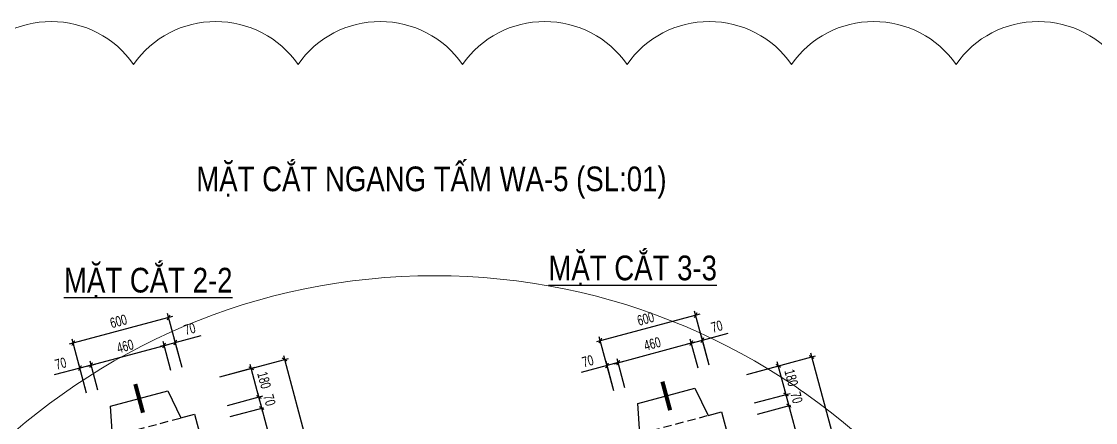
# Model space of a CAD drawing. Header units: millimetres. Extents: x -147841 to 368790, y -162721 to 84261.
# Drawn here: x 357895 to 364424, y -90909 to -88473 of the extents above; entities that cross this region are included whole.
import ezdxf
from ezdxf.enums import TextEntityAlignment as Align

# ---------------------------------------------------------------- set-up
doc = ezdxf.new("R2010")
doc.units = ezdxf.units.MM
doc.header["$LTSCALE"] = 1000
doc.header["$MEASUREMENT"] = 0
doc.header["$PDMODE"] = 1
doc.header["$PDSIZE"] = -10
doc.linetypes.add('DASHED', pattern=[0.75, 0.5, -0.25])
doc.layers.get('0').update_dxf_attribs({"linetype": 'CONTINUOUS', "lineweight": 18})
doc.layers.get('DEFPOINTS').update_dxf_attribs({"color": 5, "linetype": 'CONTINUOUS', "lineweight": 18})
for name, color, linetype in [('ccu11-Khuat', 9, 'DASHED'), ('ccu11-Thep', 4, 'CONTINUOUS'), ('KC-Dim', 8, 'CONTINUOUS'), ('KC-Text', 31, 'CONTINUOUS'), ('KC-Thay', 7, 'CONTINUOUS')]:
    doc.layers.add(name, color=color, linetype=linetype)
doc.styles.add('ARIAL', font='arial.ttf', dxfattribs={"width": 0.7})
doc.dimstyles.new('2.5-25', dxfattribs={"dimscale": 25, "dimtxt": 2.5, "dimasz": 1, "dimexe": 1, "dimexo": 2, "dimgap": 1, "dimtad": 1, "dimdec": 1, "dimrnd": 5, "dimdsep": 46, "dimtxsty": 'ARIAL', "dimblk": 'ARCHTICK', "dimcen": -1, "dimdle": 1, "dimclrd": 256, "dimclre": 256, "dimclrt": 3, "dimadec": 0, "dimazin": 2, "dimtfac": 0.1, "dimtdec": 1, "dimtmove": 0, "dimatfit": 1, "dimldrblk": 'ARCHTICK', "dimfxl": 1, "dimtvp": 0.833333, "dimtfill": 1, "dimtolj": 1, "dimtzin": 12, "dimarcsym": 0})

# ---------------------------------------------------------------- blocks, each defined once
blk = doc.blocks.new('_ARCHTICK')
at = {"color": 0, "linetype": 'ByBlock', "const_width": 0.3}
blk.add_lwpolyline([(-0.5, -0.5), (0.5, 0.5)], dxfattribs=at)
blk = doc.blocks.new('*D952')
at = {"layer": 'DEFPOINTS', "color": 0, "linetype": 'ByBlock', "ltscale": 30, "transparency": 16777216}
for p in [(359356.5, -90820.9), (359116.2, -90885.3), (360380.5, -95603.8)]:
    blk.add_point(p, dxfattribs=at)
at = {"layer": 'KC-Dim', "linetype": 'ByBlock', "lineweight": -2, "ltscale": 30, "transparency": 16777216}
for p, q in [((359164.5, -90872.4), (359380.6, -90814.5)), ((360627.3, -95563.6), (359350, -90796.8)), ((360428.8, -95590.9), (360644.9, -95533))]:
    blk.add_line(p, q, dxfattribs=at)
at = {"layer": 'KC-Dim', "linetype": 'ByBlock', "lineweight": -2, "ltscale": 30, "transparency": 16777216, "xscale": 25, "yscale": 25, "zscale": 25}
for p, rotation in [((359356.5, -90820.9), 104.9999999995629), ((360620.8, -95539.5), 284.9999999995629)]:
    blk.add_blockref('_ARCHTICK', p, dxfattribs=dict(at, rotation=rotation))
at = {"layer": 'KC-Dim', "color": 3, "linetype": 'ByBlock', "ltscale": 30, "transparency": 16777216, "insert": (360043.6, -93165.5), "char_height": 62.5, "attachment_point": 5, "rotation": 285, "style": 'ARIAL', "bg_fill": 3, "box_fill_scale": 1.25, "bg_fill_color": 256, "bg_fill_true_color": 13158600, "bg_fill_transparency": 0}
blk.add_mtext('\\A1;4885', dxfattribs=at)
blk = doc.blocks.new('*D953')
at = {"layer": 'DEFPOINTS', "color": 0, "linetype": 'ByBlock', "ltscale": 30, "transparency": 16777216}
for p in [(358209.6, -90426.2), (358883.6, -90623.5), (358304.1, -90778.8)]:
    blk.add_point(p, dxfattribs=at)
at = {"layer": 'KC-Dim', "linetype": 'ByBlock', "lineweight": -2, "ltscale": 30, "transparency": 16777216}
for p, q in [((358813.3, -90264.5), (358185.4, -90432.7)), ((358870.7, -90575.2), (358782.7, -90246.8)), ((358291.1, -90730.5), (358203.1, -90402.1))]:
    blk.add_line(p, q, dxfattribs=at)
at = {"layer": 'KC-Dim', "linetype": 'ByBlock', "lineweight": -2, "ltscale": 30, "transparency": 16777216, "xscale": 25, "yscale": 25, "zscale": 25}
for p, rotation in [((358789.2, -90270.9), 14.99999999944935), ((358209.6, -90426.2), 194.9999999994493)]:
    blk.add_blockref('_ARCHTICK', p, dxfattribs=dict(at, rotation=rotation))
at = {"layer": 'KC-Dim', "color": 3, "linetype": 'ByBlock', "ltscale": 30, "transparency": 16777216, "insert": (358484.6, -90293.6), "char_height": 62.5, "attachment_point": 5, "rotation": 15, "style": 'ARIAL', "bg_fill": 3, "box_fill_scale": 1.25, "bg_fill_color": 256, "bg_fill_true_color": 13158600, "bg_fill_transparency": 0}
blk.add_mtext('\\A1;600', dxfattribs=at)
blk = doc.blocks.new('*D954')
at = {"layer": 'DEFPOINTS', "color": 0, "linetype": 'ByBlock', "ltscale": 30, "transparency": 16777216}
for p in [(358762.2, -90440.8), (358816, -90641.6), (358371.7, -90760.7)]:
    blk.add_point(p, dxfattribs=at)
at = {"layer": 'KC-Dim', "linetype": 'ByBlock', "lineweight": -2, "ltscale": 30, "transparency": 16777216}
for p, q in [((358803.1, -90593.3), (358755.7, -90416.7)), ((358293.7, -90566.4), (358786.4, -90434.4)), ((358358.7, -90712.4), (358311.4, -90535.8))]:
    blk.add_line(p, q, dxfattribs=at)
at = {"layer": 'KC-Dim', "linetype": 'ByBlock', "lineweight": -2, "ltscale": 30, "transparency": 16777216, "xscale": 25, "yscale": 25, "zscale": 25}
for p, rotation in [((358762.2, -90440.8), 14.99999999944931), ((358317.9, -90559.9), 194.9999999994493)]:
    blk.add_blockref('_ARCHTICK', p, dxfattribs=dict(at, rotation=rotation))
at = {"layer": 'KC-Dim', "color": 3, "linetype": 'ByBlock', "ltscale": 30, "transparency": 16777216, "insert": (358525.3, -90445.4), "char_height": 62.5, "attachment_point": 5, "rotation": 15, "style": 'ARIAL', "bg_fill": 3, "box_fill_scale": 1.25, "bg_fill_color": 256, "bg_fill_true_color": 13158600, "bg_fill_transparency": 0}
blk.add_mtext('\\A1;460', dxfattribs=at)
blk = doc.blocks.new('*D955')
at = {"layer": 'DEFPOINTS', "color": 0, "linetype": 'ByBlock', "ltscale": 30, "transparency": 16777216}
for p in [(358250.3, -90578), (358304.1, -90778.8), (358371.7, -90760.7)]:
    blk.add_point(p, dxfattribs=at)
at = {"layer": 'KC-Dim', "linetype": 'ByBlock', "lineweight": -2, "ltscale": 30, "transparency": 16777216}
for p, q in [((358291.1, -90730.5), (358243.8, -90553.9)), ((358317.9, -90559.9), (358250.3, -90578)), ((358358.7, -90712.4), (358311.4, -90535.8)), ((358317.9, -90559.9), (358342, -90553.4)), ((358250.3, -90578), (358093.6, -90620))]:
    blk.add_line(p, q, dxfattribs=at)
at = {"layer": 'KC-Dim', "linetype": 'ByBlock', "lineweight": -2, "ltscale": 30, "transparency": 16777216, "xscale": 25, "yscale": 25, "zscale": 25}
for p, rotation in [((358250.3, -90578), 14.99999999944931), ((358317.9, -90559.9), 194.9999999994493)]:
    blk.add_blockref('_ARCHTICK', p, dxfattribs=dict(at, rotation=rotation))
at = {"layer": 'KC-Dim', "color": 3, "linetype": 'ByBlock', "ltscale": 30, "transparency": 16777216, "insert": (358133.1, -90550.5), "char_height": 62.5, "attachment_point": 5, "rotation": 15, "style": 'ARIAL', "bg_fill": 3, "box_fill_scale": 1.25, "bg_fill_color": 256, "bg_fill_true_color": 13158600, "bg_fill_transparency": 0}
blk.add_mtext('\\A1;70', dxfattribs=at)
blk = doc.blocks.new('*D956')
at = {"layer": 'DEFPOINTS', "color": 0, "linetype": 'ByBlock', "ltscale": 30, "transparency": 16777216}
for p in [(358883.6, -90623.5), (358816, -90641.6)]:
    blk.add_point(p, dxfattribs=at)
at = {"layer": 'KC-Dim', "linetype": 'ByBlock', "lineweight": -2, "ltscale": 30, "transparency": 16777216}
for p, q in [((358803.1, -90593.3), (358755.7, -90416.7)), ((358762.2, -90440.8), (358829.8, -90422.7)), ((358870.7, -90575.2), (358823.4, -90398.6)), ((358829.8, -90422.7), (358986.5, -90380.8)), ((358762.2, -90440.8), (358738.1, -90447.3))]:
    blk.add_line(p, q, dxfattribs=at)
at = {"layer": 'KC-Dim', "linetype": 'ByBlock', "lineweight": -2, "ltscale": 30, "transparency": 16777216, "xscale": 25, "yscale": 25, "zscale": 25}
for p, rotation in [((358762.2, -90440.8), 14.99999999944935), ((358829.8, -90422.7), 194.9999999994493)]:
    blk.add_blockref('_ARCHTICK', p, dxfattribs=dict(at, rotation=rotation))
at = {"layer": 'KC-Dim', "color": 3, "linetype": 'ByBlock', "ltscale": 30, "transparency": 16777216, "insert": (358917.6, -90340.3), "char_height": 62.5, "attachment_point": 5, "rotation": 15, "style": 'ARIAL', "bg_fill": 3, "box_fill_scale": 1.25, "bg_fill_color": 256, "bg_fill_true_color": 13158600, "bg_fill_transparency": 0}
blk.add_mtext('\\A1;70', dxfattribs=at)
at = {"layer": 'DEFPOINTS', "color": 0, "linetype": 'ByBlock', "ltscale": 30, "transparency": 16777216}
blk.add_point((358829.8, -90422.7), dxfattribs=at)
blk = doc.blocks.new('*D960')
at = {"layer": 'DEFPOINTS', "color": 0, "ltscale": 3000, "transparency": 16777216}
for p in [(359098.1, -90817.7), (359116.2, -90885.3)]:
    blk.add_point(p, dxfattribs=at)
at = {"layer": 'KC-Dim', "lineweight": -2, "ltscale": 3000, "transparency": 16777216}
for p, q in [((359146.4, -90804.7), (359362.5, -90746.8)), ((359362.9, -90845.1), (359331.9, -90729.2)), ((359164.5, -90872.4), (359380.6, -90814.5))]:
    blk.add_line(p, q, dxfattribs=at)
at = {"layer": 'KC-Dim', "lineweight": -2, "ltscale": 3000, "transparency": 16777216, "xscale": 25, "yscale": 25, "zscale": 25}
for p, rotation in [((359338.3, -90753.3), 104.9999999995629), ((359356.5, -90820.9), 284.9999999995629)]:
    blk.add_blockref('_ARCHTICK', p, dxfattribs=dict(at, rotation=rotation))
at = {"layer": 'KC-Dim', "color": 3, "ltscale": 3000, "transparency": 16777216, "insert": (359402.4, -90772.4), "char_height": 62.5, "attachment_point": 5, "rotation": 285, "style": 'ARIAL', "bg_fill": 3, "box_fill_scale": 1.25, "bg_fill_color": 256, "bg_fill_true_color": 13158600, "bg_fill_transparency": 0}
blk.add_mtext('\\A1;70', dxfattribs=at)
at = {"layer": 'DEFPOINTS', "color": 0, "ltscale": 3000, "transparency": 16777216}
blk.add_point((359338.3, -90753.3), dxfattribs=at)
blk = doc.blocks.new('*D961')
at = {"layer": 'DEFPOINTS', "color": 0, "ltscale": 3000, "transparency": 16777216}
for p in [(359051.5, -90643.8), (359098.1, -90817.7)]:
    blk.add_point(p, dxfattribs=at)
at = {"layer": 'KC-Dim', "lineweight": -2, "ltscale": 3000, "transparency": 16777216}
for p, q in [((359344.8, -90777.5), (359285.3, -90555.3)), ((359099.8, -90630.9), (359315.9, -90573)), ((359146.4, -90804.7), (359362.5, -90746.8))]:
    blk.add_line(p, q, dxfattribs=at)
at = {"layer": 'KC-Dim', "color": 3, "ltscale": 3000, "transparency": 16777216, "insert": (359370, -90651.6), "char_height": 62.5, "attachment_point": 5, "rotation": 285, "style": 'ARIAL', "bg_fill": 3, "box_fill_scale": 1.25, "bg_fill_color": 256, "bg_fill_true_color": 13158600, "bg_fill_transparency": 0}
blk.add_mtext('\\A1;180', dxfattribs=at)
at = {"layer": 'DEFPOINTS', "color": 0, "ltscale": 3000, "transparency": 16777216}
blk.add_point((359291.7, -90579.4), dxfattribs=at)
at = {"layer": 'KC-Dim', "lineweight": -2, "ltscale": 3000, "transparency": 16777216, "xscale": 25, "yscale": 25, "zscale": 25}
for p, rotation in [((359291.7, -90579.4), 104.9999999995629), ((359338.3, -90753.3), 284.9999999995629)]:
    blk.add_blockref('_ARCHTICK', p, dxfattribs=dict(at, rotation=rotation))
blk = doc.blocks.new('*D962')
at = {"layer": 'DEFPOINTS', "color": 0, "linetype": 'ByBlock', "ltscale": 30, "transparency": 16777216}
for p in [(359051.5, -90643.8), (360822.9, -95485.3), (360380.5, -95603.8)]:
    blk.add_point(p, dxfattribs=at)
at = {"layer": 'KC-Dim', "linetype": 'ByBlock', "lineweight": -2, "ltscale": 30, "transparency": 16777216}
for p, q in [((359099.8, -90630.9), (359518.1, -90518.8)), ((359487.4, -90501.1), (360829.4, -95509.5)), ((360428.8, -95590.9), (360847.1, -95478.8))]:
    blk.add_line(p, q, dxfattribs=at)
at = {"layer": 'KC-Dim', "linetype": 'ByBlock', "lineweight": -2, "ltscale": 30, "transparency": 16777216, "xscale": 25, "yscale": 25, "zscale": 25}
for p, rotation in [((359493.9, -90525.3), 105.0000000000014), ((360822.9, -95485.3), 285.0000000000014)]:
    blk.add_blockref('_ARCHTICK', p, dxfattribs=dict(at, rotation=rotation))
at = {"layer": 'KC-Dim', "color": 3, "linetype": 'ByBlock', "ltscale": 30, "transparency": 16777216, "insert": (360213.4, -92990.6), "char_height": 62.5, "attachment_point": 5, "rotation": 285, "style": 'ARIAL', "bg_fill": 3, "box_fill_scale": 1.25, "bg_fill_color": 256, "bg_fill_true_color": 13158600, "bg_fill_transparency": 0}
blk.add_mtext('\\A1;5135', dxfattribs=at)
blk = doc.blocks.new('*D981')
at = {"layer": 'DEFPOINTS', "color": 0, "linetype": 'ByBlock', "ltscale": 30, "transparency": 16777216}
for p in [(362561, -90806), (362320.8, -90870.4), (363585.1, -95588.9)]:
    blk.add_point(p, dxfattribs=at)
at = {"layer": 'KC-Dim', "linetype": 'ByBlock', "lineweight": -2, "ltscale": 30, "transparency": 16777216}
for p, q in [((362369.1, -90857.5), (362585.2, -90799.5)), ((363831.8, -95548.7), (362554.5, -90781.9)), ((363633.4, -95576), (363849.5, -95518.1))]:
    blk.add_line(p, q, dxfattribs=at)
at = {"layer": 'KC-Dim', "linetype": 'ByBlock', "lineweight": -2, "ltscale": 30, "transparency": 16777216, "xscale": 25, "yscale": 25, "zscale": 25}
for p, rotation in [((362561, -90806), 104.999999999563), ((363825.3, -95524.6), 284.999999999563)]:
    blk.add_blockref('_ARCHTICK', p, dxfattribs=dict(at, rotation=rotation))
at = {"layer": 'KC-Dim', "color": 3, "linetype": 'ByBlock', "ltscale": 30, "transparency": 16777216, "insert": (363248.1, -93150.6), "char_height": 62.5, "attachment_point": 5, "rotation": 285, "style": 'ARIAL', "bg_fill": 3, "box_fill_scale": 1.25, "bg_fill_color": 256, "bg_fill_true_color": 13158600, "bg_fill_transparency": 0}
blk.add_mtext('\\A1;4885', dxfattribs=at)
blk = doc.blocks.new('*D982')
at = {"layer": 'DEFPOINTS', "color": 0, "linetype": 'ByBlock', "ltscale": 30, "transparency": 16777216}
for p in [(361414.2, -90411.3), (362088.2, -90608.6), (361508.6, -90763.9)]:
    blk.add_point(p, dxfattribs=at)
at = {"layer": 'KC-Dim', "linetype": 'ByBlock', "lineweight": -2, "ltscale": 30, "transparency": 16777216}
for p, q in [((362075.2, -90560.3), (361987.2, -90231.9)), ((362017.9, -90249.6), (361390, -90417.8)), ((361495.7, -90715.6), (361407.7, -90387.2))]:
    blk.add_line(p, q, dxfattribs=at)
at = {"layer": 'KC-Dim', "linetype": 'ByBlock', "lineweight": -2, "ltscale": 30, "transparency": 16777216, "xscale": 25, "yscale": 25, "zscale": 25}
for p, rotation in [((361993.7, -90256), 14.99999999944998), ((361414.2, -90411.3), 194.99999999945)]:
    blk.add_blockref('_ARCHTICK', p, dxfattribs=dict(at, rotation=rotation))
at = {"layer": 'KC-Dim', "color": 3, "linetype": 'ByBlock', "ltscale": 30, "transparency": 16777216, "insert": (361689.2, -90278.7), "char_height": 62.5, "attachment_point": 5, "rotation": 15, "style": 'ARIAL', "bg_fill": 3, "box_fill_scale": 1.25, "bg_fill_color": 256, "bg_fill_true_color": 13158600, "bg_fill_transparency": 0}
blk.add_mtext('\\A1;600', dxfattribs=at)
blk = doc.blocks.new('*D983')
at = {"layer": 'DEFPOINTS', "color": 0, "linetype": 'ByBlock', "ltscale": 30, "transparency": 16777216}
for p in [(361966.8, -90425.9), (362020.6, -90626.7), (361576.2, -90745.8)]:
    blk.add_point(p, dxfattribs=at)
at = {"layer": 'KC-Dim', "linetype": 'ByBlock', "lineweight": -2, "ltscale": 30, "transparency": 16777216}
for p, q in [((361498.3, -90551.5), (361990.9, -90419.5)), ((362007.6, -90578.4), (361960.3, -90401.8)), ((361563.3, -90697.5), (361516, -90520.9))]:
    blk.add_line(p, q, dxfattribs=at)
at = {"layer": 'KC-Dim', "linetype": 'ByBlock', "lineweight": -2, "ltscale": 30, "transparency": 16777216, "xscale": 25, "yscale": 25, "zscale": 25}
for p, rotation in [((361966.8, -90425.9), 14.99999999944998), ((361522.4, -90545), 194.99999999945)]:
    blk.add_blockref('_ARCHTICK', p, dxfattribs=dict(at, rotation=rotation))
at = {"layer": 'KC-Dim', "color": 3, "linetype": 'ByBlock', "ltscale": 30, "transparency": 16777216, "insert": (361729.9, -90430.5), "char_height": 62.5, "attachment_point": 5, "rotation": 15, "style": 'ARIAL', "bg_fill": 3, "box_fill_scale": 1.25, "bg_fill_color": 256, "bg_fill_true_color": 13158600, "bg_fill_transparency": 0}
blk.add_mtext('\\A1;460', dxfattribs=at)
blk = doc.blocks.new('*D984')
at = {"layer": 'DEFPOINTS', "color": 0, "linetype": 'ByBlock', "ltscale": 30, "transparency": 16777216}
for p in [(361454.8, -90563.1), (361576.2, -90745.8), (361508.6, -90763.9)]:
    blk.add_point(p, dxfattribs=at)
at = {"layer": 'KC-Dim', "linetype": 'ByBlock', "lineweight": -2, "ltscale": 30, "transparency": 16777216}
for p, q in [((361495.7, -90715.6), (361448.4, -90539)), ((361522.4, -90545), (361454.8, -90563.1)), ((361563.3, -90697.5), (361516, -90520.9)), ((361522.4, -90545), (361546.6, -90538.5)), ((361454.8, -90563.1), (361298.2, -90605.1))]:
    blk.add_line(p, q, dxfattribs=at)
at = {"layer": 'KC-Dim', "linetype": 'ByBlock', "lineweight": -2, "ltscale": 30, "transparency": 16777216, "xscale": 25, "yscale": 25, "zscale": 25}
for p, rotation in [((361454.8, -90563.1), 14.99999999944998), ((361522.4, -90545), 194.99999999945)]:
    blk.add_blockref('_ARCHTICK', p, dxfattribs=dict(at, rotation=rotation))
at = {"layer": 'KC-Dim', "color": 3, "linetype": 'ByBlock', "ltscale": 30, "transparency": 16777216, "insert": (361337.6, -90535.6), "char_height": 62.5, "attachment_point": 5, "rotation": 15, "style": 'ARIAL', "bg_fill": 3, "box_fill_scale": 1.25, "bg_fill_color": 256, "bg_fill_true_color": 13158600, "bg_fill_transparency": 0}
blk.add_mtext('\\A1;70', dxfattribs=at)
blk = doc.blocks.new('*D985')
at = {"layer": 'DEFPOINTS', "color": 0, "linetype": 'ByBlock', "ltscale": 30, "transparency": 16777216}
for p in [(362020.6, -90626.7), (362088.2, -90608.6)]:
    blk.add_point(p, dxfattribs=at)
at = {"layer": 'KC-Dim', "linetype": 'ByBlock', "lineweight": -2, "ltscale": 30, "transparency": 16777216}
for p, q in [((362034.4, -90407.8), (362191, -90365.9)), ((361966.8, -90425.9), (361942.6, -90432.4)), ((362007.6, -90578.4), (361960.3, -90401.8)), ((361966.8, -90425.9), (362034.4, -90407.8)), ((362075.2, -90560.3), (362027.9, -90383.7))]:
    blk.add_line(p, q, dxfattribs=at)
at = {"layer": 'KC-Dim', "linetype": 'ByBlock', "lineweight": -2, "ltscale": 30, "transparency": 16777216, "xscale": 25, "yscale": 25, "zscale": 25}
for p, rotation in [((361966.8, -90425.9), 14.99999999944998), ((362034.4, -90407.8), 194.99999999945)]:
    blk.add_blockref('_ARCHTICK', p, dxfattribs=dict(at, rotation=rotation))
at = {"layer": 'KC-Dim', "color": 3, "linetype": 'ByBlock', "ltscale": 30, "transparency": 16777216, "insert": (362122.1, -90325.4), "char_height": 62.5, "attachment_point": 5, "rotation": 15, "style": 'ARIAL', "bg_fill": 3, "box_fill_scale": 1.25, "bg_fill_color": 256, "bg_fill_true_color": 13158600, "bg_fill_transparency": 0}
blk.add_mtext('\\A1;70', dxfattribs=at)
at = {"layer": 'DEFPOINTS', "color": 0, "linetype": 'ByBlock', "ltscale": 30, "transparency": 16777216}
blk.add_point((362034.4, -90407.8), dxfattribs=at)
blk = doc.blocks.new('*D986')
at = {"layer": 'DEFPOINTS', "color": 0, "ltscale": 3000, "transparency": 16777216}
for p in [(362302.6, -90802.8), (362320.8, -90870.4)]:
    blk.add_point(p, dxfattribs=at)
at = {"layer": 'KC-Dim', "lineweight": -2, "ltscale": 3000, "transparency": 16777216}
for p, q in [((362350.9, -90789.8), (362567, -90731.9)), ((362567.5, -90830.2), (362536.4, -90714.3)), ((362369.1, -90857.5), (362585.2, -90799.5))]:
    blk.add_line(p, q, dxfattribs=at)
at = {"layer": 'KC-Dim', "lineweight": -2, "ltscale": 3000, "transparency": 16777216, "xscale": 25, "yscale": 25, "zscale": 25}
for p, rotation in [((362542.9, -90738.4), 104.999999999563), ((362561, -90806), 284.999999999563)]:
    blk.add_blockref('_ARCHTICK', p, dxfattribs=dict(at, rotation=rotation))
at = {"layer": 'KC-Dim', "color": 3, "ltscale": 3000, "transparency": 16777216, "insert": (362606.9, -90757.5), "char_height": 62.5, "attachment_point": 5, "rotation": 285, "style": 'ARIAL', "bg_fill": 3, "box_fill_scale": 1.25, "bg_fill_color": 256, "bg_fill_true_color": 13158600, "bg_fill_transparency": 0}
blk.add_mtext('\\A1;70', dxfattribs=at)
at = {"layer": 'DEFPOINTS', "color": 0, "ltscale": 3000, "transparency": 16777216}
blk.add_point((362542.9, -90738.4), dxfattribs=at)
blk = doc.blocks.new('*D987')
at = {"layer": 'DEFPOINTS', "color": 0, "ltscale": 3000, "transparency": 16777216}
for p in [(362256.1, -90628.9), (362302.6, -90802.8)]:
    blk.add_point(p, dxfattribs=at)
at = {"layer": 'KC-Dim', "lineweight": -2, "ltscale": 3000, "transparency": 16777216}
for p, q in [((362304.4, -90616), (362520.5, -90558.1)), ((362549.4, -90762.6), (362489.8, -90540.4)), ((362350.9, -90789.8), (362567, -90731.9))]:
    blk.add_line(p, q, dxfattribs=at)
at = {"layer": 'KC-Dim', "color": 3, "ltscale": 3000, "transparency": 16777216, "insert": (362574.6, -90636.7), "char_height": 62.5, "attachment_point": 5, "rotation": 285, "style": 'ARIAL', "bg_fill": 3, "box_fill_scale": 1.25, "bg_fill_color": 256, "bg_fill_true_color": 13158600, "bg_fill_transparency": 0}
blk.add_mtext('\\A1;180', dxfattribs=at)
at = {"layer": 'DEFPOINTS', "color": 0, "ltscale": 3000, "transparency": 16777216}
blk.add_point((362496.3, -90564.5), dxfattribs=at)
at = {"layer": 'KC-Dim', "lineweight": -2, "ltscale": 3000, "transparency": 16777216, "xscale": 25, "yscale": 25, "zscale": 25}
for p, rotation in [((362496.3, -90564.5), 104.999999999563), ((362542.9, -90738.4), 284.999999999563)]:
    blk.add_blockref('_ARCHTICK', p, dxfattribs=dict(at, rotation=rotation))
blk = doc.blocks.new('*D971')
at = {"layer": 'DEFPOINTS', "color": 0, "linetype": 'ByBlock', "ltscale": 30, "transparency": 16777216}
for p in [(362256.1, -90628.9), (364027.5, -95470.4), (363585.1, -95588.9)]:
    blk.add_point(p, dxfattribs=at)
at = {"layer": 'KC-Dim', "linetype": 'ByBlock', "lineweight": -2, "ltscale": 30, "transparency": 16777216}
for p, q in [((362692, -90486.2), (364034, -95494.5)), ((362304.4, -90616), (362722.6, -90503.9)), ((363633.4, -95576), (364051.6, -95463.9))]:
    blk.add_line(p, q, dxfattribs=at)
at = {"layer": 'KC-Dim', "linetype": 'ByBlock', "lineweight": -2, "ltscale": 30, "transparency": 16777216, "xscale": 25, "yscale": 25, "zscale": 25}
for p, rotation in [((362698.5, -90510.4), 105.0000000000014), ((364027.5, -95470.4), 285.0000000000014)]:
    blk.add_blockref('_ARCHTICK', p, dxfattribs=dict(at, rotation=rotation))
at = {"layer": 'KC-Dim', "color": 3, "linetype": 'ByBlock', "ltscale": 30, "transparency": 16777216, "insert": (363418, -92975.6), "char_height": 62.5, "attachment_point": 5, "rotation": 285, "style": 'ARIAL', "bg_fill": 3, "box_fill_scale": 1.25, "bg_fill_color": 256, "bg_fill_true_color": 13158600, "bg_fill_transparency": 0}
blk.add_mtext('\\A1;5135', dxfattribs=at)

msp = doc.modelspace()

# ---------------------------------------------------------------- linework, layer by layer
at = {"layer": 'ccu11-Khuat', "ltscale": 0.1}
for p, q in [((358449.08, -90991.58), (358864.43, -90880.29)), ((361653.64, -90976.68), (362068.99, -90865.39))]:
    msp.add_line(p, q, dxfattribs=at)
at = {"layer": 'ccu11-Thep', "const_width": 25}
for points in [[(358633.46, -90849), (358586.87, -90675.14)], [(361838.02, -90834.1), (361791.43, -90660.23)]]:
    msp.add_lwpolyline(points, dxfattribs=at)
at = {"layer": 'KC-Thay', "flags": 128}
for points in [[(360229.09, -95644.85), (359179.15, -98240.54), (359100.35, -98208.67), (359135.4, -98028.68), (358801.67, -97893.69), (358701.73, -98047.43), (358622.93, -98015.56), (359597.54, -95606.09), (358366.98, -91013.58), (358449.08, -90991.58), (358436.3, -90808.66), (358784.03, -90715.48), (358864.43, -90880.29), (358946.53, -90858.29), (360229.09, -95644.85)], [(363433.65, -95629.94), (362383.71, -98225.64), (362304.91, -98193.77), (362339.96, -98013.78), (362006.23, -97878.78), (361906.29, -98032.53), (361827.49, -98000.65), (362802.1, -95591.19), (361571.54, -90998.68), (361653.64, -90976.68), (361640.86, -90793.75), (361988.59, -90700.58), (362068.99, -90865.39), (362151.09, -90843.39), (363433.65, -95629.94)]]:
    msp.add_lwpolyline(points, dxfattribs=at)

# ---------------------------------------------------------------- texts
at = {"layer": 'KC-Text', "color": 5, "style": 'ARIAL', "width": 0.8}
msp.add_text('MẶT CẮT NGANG TẤM WA-5 (SL:01)', height=150, dxfattribs=at).set_placement((360387.06, -89503.46), align=Align.CENTER)
at = {"layer": 'KC-Text', "color": 3, "style": 'ARIAL', "width": 0.8}
msp.add_text('%%UMẶT CẮT 3-3', height=150, dxfattribs=at).set_placement((361610.5, -90044.6), align=Align.CENTER)
at = {"layer": 'KC-Text', "color": 2, "style": 'ARIAL', "width": 0.8}
msp.add_text('%%UMẶT CẮT 2-2', height=150, dxfattribs=at).set_placement((358665.49, -90118.92), align=Align.CENTER)

# ---------------------------------------------------------------- next in the draw order: dimensions: what is measured, and where the dimension line sits
at = {"layer": 'KC-Dim', "linetype": 'ByBlock', "ltscale": 30}
for base, p1, p2, angle, picture, middle in [((358209.59, -90426.22), (358883.62, -90623.49), (358304.06, -90778.79), 195, '*D953', (358484.64, -90293.61)), ((361414.15, -90411.32), (362088.18, -90608.59), (361508.62, -90763.88), 195, '*D982', (361689.2, -90278.7)), ((359356.45, -90820.92), (360380.54, -95603.84), (359116.21, -90885.3), 105, '*D952', (360043.59, -93165.47)), ((362561.01, -90806.02), (363585.1, -95588.94), (362320.77, -90870.39), 105, '*D981', (363248.15, -93150.56))]:
    dim = msp.add_linear_dim(base=base, p1=p1, p2=p2, angle=angle, dimstyle='2.5-25', dxfattribs=at)
    dim.commit()
    dim.dimension.update_dxf_attribs({"geometry": picture, "text_midpoint": middle})

# ---------------------------------------------------------------- next in the draw order: dimensions: what is measured, and where the dimension line sits
for base, p1, p2, picture, middle in [((358762.21, -90440.85), (358371.68, -90760.67), (358816, -90641.61), '*D954', (358525.32, -90445.4)), ((361966.77, -90425.94), (361576.24, -90745.76), (362020.56, -90626.71), '*D983', (361729.88, -90430.5))]:
    dim = msp.add_linear_dim(base=base, p1=p1, p2=p2, angle=195, dimstyle='2.5-25', dxfattribs=at)
    dim.commit()
    dim.dimension.update_dxf_attribs({"geometry": picture, "text_midpoint": middle})
at = {"layer": 'KC-Dim', "ltscale": 3000}
for base, p1, p2, picture, middle in [((359338.33, -90753.31), (359116.21, -90885.3), (359098.09, -90817.68), '*D960', (359347.39, -90787.12)), ((362542.89, -90738.4), (362320.77, -90870.39), (362302.65, -90802.78), '*D986', (362551.95, -90772.21))]:
    dim = msp.add_linear_dim(base=base, p1=p1, p2=p2, angle=105, dimstyle='2.5-25', dxfattribs=at)
    dim.commit()
    dim.dimension.update_dxf_attribs({"geometry": picture, "text_midpoint": middle, "dimtype": 160})

# ---------------------------------------------------------------- next in the draw order: linework, layer by layer
at = {"layer": 'KC-Thay', "flags": 128}
for points in [[(358449.08, -90991.58), (358436.3, -90808.66), (358784.03, -90715.48), (358864.43, -90880.29)], [(361653.64, -90976.68), (361640.86, -90793.75), (361988.59, -90700.58), (362068.99, -90865.39)]]:
    msp.add_lwpolyline(points, dxfattribs=at)

# ---------------------------------------------------------------- next in the draw order: dimensions: what is measured, and where the dimension line sits
at = {"layer": 'KC-Dim', "linetype": 'ByBlock', "ltscale": 30}
for base, p1, p2, picture, middle in [((358829.82, -90422.73), (358816, -90641.61), (358883.62, -90623.49), '*D956', (358917.56, -90340.3)), ((362034.38, -90407.83), (362020.56, -90626.71), (362088.18, -90608.59), '*D985', (362122.12, -90325.4)), ((358250.27, -90578.02), (358371.68, -90760.67), (358304.06, -90778.79), '*D955', (358133.07, -90550.51)), ((361454.83, -90563.12), (361576.24, -90745.76), (361508.62, -90763.88), '*D984', (361337.63, -90535.6))]:
    dim = msp.add_linear_dim(base=base, p1=p1, p2=p2, angle=195, dimstyle='2.5-25', dxfattribs=at)
    dim.commit()
    dim.dimension.update_dxf_attribs({"geometry": picture, "text_midpoint": middle})
at = {"layer": 'KC-Dim', "ltscale": 3000}
for base, p1, p2, picture, middle in [((359291.75, -90579.44), (359098.09, -90817.68), (359051.5, -90643.81), '*D961', (359315.04, -90666.38)), ((362496.3, -90564.54), (362302.65, -90802.78), (362256.06, -90628.91), '*D987', (362519.6, -90651.47))]:
    dim = msp.add_linear_dim(base=base, p1=p1, p2=p2, angle=105, dimstyle='2.5-25', override={"dimtmove": 1}, dxfattribs=at)
    dim.commit()
    dim.dimension.update_dxf_attribs({"geometry": picture, "text_midpoint": middle, "dimtype": 160})

# ---------------------------------------------------------------- next in the draw order: dimensions: what is measured, and where the dimension line sits
at = {"layer": 'KC-Dim', "linetype": 'ByBlock', "ltscale": 30}
for p1, p2, picture, middle in [((362256.06, -90628.91), (363585.1, -95588.94), '*D971', (363417.98, -92975.65)), ((359051.5, -90643.81), (360380.54, -95603.84), '*D962', (360213.42, -92990.55))]:
    dim = msp.add_aligned_dim(p1=p1, p2=p2, distance=458.01, dimstyle='2.5-25', dxfattribs=at)
    dim.commit()
    dim.dimension.update_dxf_attribs({"geometry": picture, "text_midpoint": middle})

# ---------------------------------------------------------------- next in the draw order: linework, layer by layer
at = {"layer": 'DEFPOINTS', "color": 1, "flags": 128}
msp.add_lwpolyline([(357576.15, -88732.8, -0.5205671), (358576.15, -88732.8, -0.5205671), (359576.15, -88732.8, -0.5205671), (360576.15, -88732.8, -0.5205671), (361576.15, -88732.8, -0.5205671), (362576.15, -88732.8, -0.5205671), (363576.15, -88732.8, -0.5205671), (364576.15, -88732.8, -0.5205671), (365576.15, -88732.8, -0.5205671), (366576.15, -88732.8, -0.5205671), (367576.15, -88732.8, -0.5205671), (368529.27, -88779.68, -0.5205671), (368529.27, -89779.68, -0.5205671), (368529.27, -90779.68, -0.5205671), (368529.27, -91779.68, -0.5205671), (368529.27, -92779.68, -0.5205671), (368529.27, -93779.68, -0.5205671), (368529.27, -94779.68, -0.5205671), (368529.27, -95779.68, -0.5205671)], format="xyb", dxfattribs=at)
at = {"layer": 'DEFPOINTS', "ltscale": 3000}
msp.add_circle((360405.31, -93926.68), 3909.95, dxfattribs=at)

doc.saveas('drawing.dxf')
